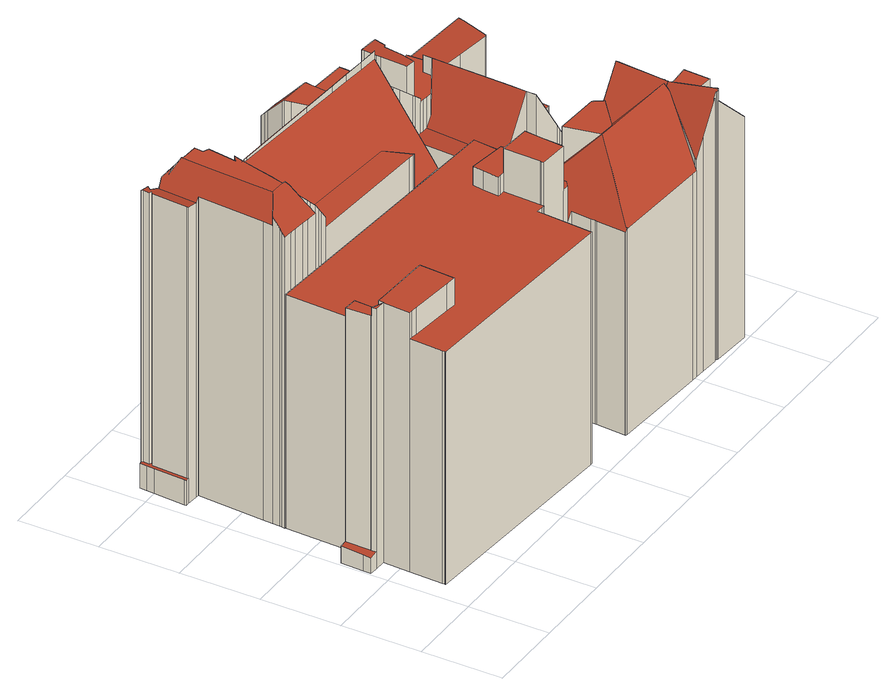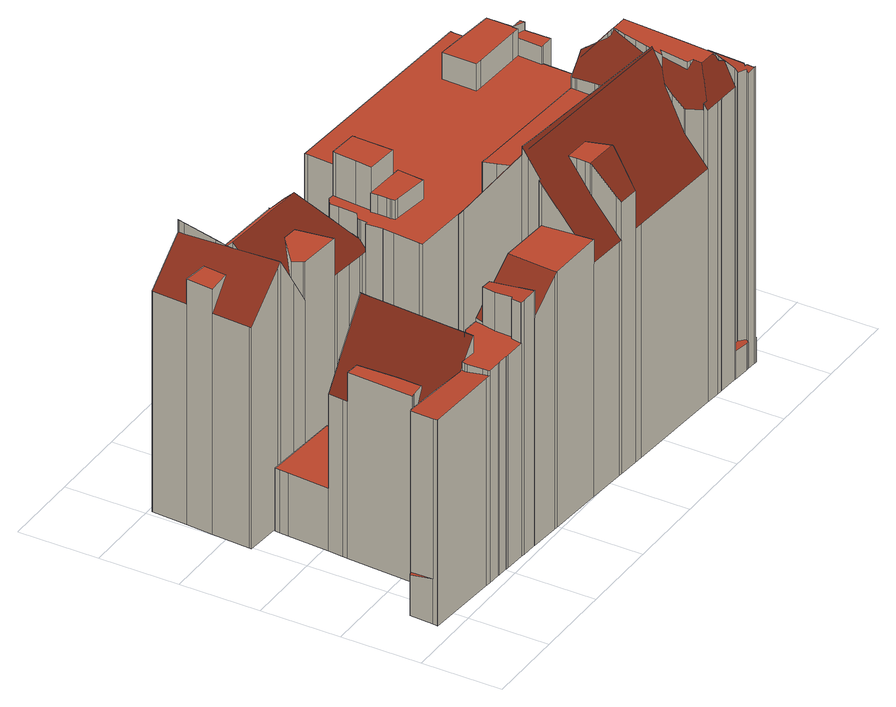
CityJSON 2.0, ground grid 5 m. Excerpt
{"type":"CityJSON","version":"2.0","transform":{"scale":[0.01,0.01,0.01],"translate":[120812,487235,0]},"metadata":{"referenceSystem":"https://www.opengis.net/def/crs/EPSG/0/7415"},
"CityObjects":{
"building1":{"type":"Building","attributes":{"dak_type":"slanted","data_area":231.53,"data_coverage":0.919,"geconstateerd":false,"gid":16989393,"h_dak_50p":16,"h_dak_70p":16.1,"h_dak_max":18.84,"h_dak_min":1.95,"h_maaiveld":0.973,"kas_warenhuis":false,"lod11_replace":false,"ondergronds_type":"above ground","oorspronkelijkbouwjaar":1005,"pw_actueel":"yes","pw_bron":"ahn3","reconstructie_methode":"tudelft3d-geoflow","reconstruction_skipped":false,"rmse_lod12":2.25,"rmse_lod13":1.85,"rmse_lod22":0.632,"rn":1,"status":"Pand in gebruik","t_run":442.05,"val3dity_codes_lod12":"[]","val3dity_codes_lod13":"[]","val3dity_codes_lod22":"[]"},"children":["building1-1"]},
"building1-1":{"type":"BuildingPart","parents":["building1"],"geometry":[{"type":"Solid","lod":"2.2","boundaries":[[[[0,1,2,3,4,5,6,7,8,9,10,11,12,13,14,15,16,17,18,19,20,21,22,23,24,25,26,27,28,29,30,31,32,33,34,35,36,37,38,39,40,41,42,43,44,45,46,47,48,49,50,51,52,53,54,55,56,57,58]],[[59,11,10,60]],[[61,21,20,62]],[[63,64,65,66]],[[66,65,8,7,67,68]],[[69,9,8,65]],[[70,71,72]],[[73,0,58,74]],[[75,4,3,76]],[[77,54,53,78]],[[74,58,57,79]],[[79,57,56,80]],[[81,82,83]],[[80,56,55,84]],[[85,86,87,88]],[[89,17,16,90]],[[78,53,52,91]],[[92,30,29,93]],[[94,26,25,95]],[[96,24,23,97]],[[95,25,24,96]],[[98,14,13,99]],[[100,101,102,103]],[[104,31,30,92,105]],[[106,42,41,107]],[[97,23,22,108]],[[105,92,109,110]],[[111,112,62,113]],[[114,47,46,115,116]],[[117,118,119,120]],[[121,122,123,124]],[[125,49,48,126]],[[127,50,49,125]],[[128,129,130,131]],[[132,133,134,135]],[[136,137,138,139]],[[140,51,50,127]],[[91,52,51,140]],[[141,142,143,144]],[[144,143,101,100]],[[145,146,147]],[[148,38,37,149]],[[150,151,129,128]],[[149,37,36,152]],[[120,119,151,150]],[[153,43,42,106]],[[154,45,44,155]],[[88,87,15,14,98]],[[156,157,158,159]],[[113,62,20,19,160,161]],[[162,163,164,165]],[[166,167,168,169]],[[160,19,18,170,171]],[[172,40,39,173]],[[173,39,38,148,174]],[[174,148,83]],[[82,81,175]],[[176,177,178,179]],[[180,181,182]],[[183,184,182]],[[161,160,185]],[[181,180,185]],[[186,187,147]],[[107,41,40,172]],[[188,189,152,190]],[[135,134,191,192]],[[60,10,9,69]],[[193,194,64,63]],[[195,196,194,193,197]],[[171,170,198,167,166]],[[170,18,17,89]],[[199,28,27,200]],[[201,103,102,202,203]],[[204,126,48,47,114,205]],[[206,207,208,209,210]],[[211,212,137,136]],[[209,208,213,214]],[[131,130,215,216,217]],[[167,198,86,85]],[[218,219,220,221]],[[214,213,212,211]],[[221,220,222,223]],[[205,114,224,225]],[[116,115,118,117]],[[133,1,0,73]],[[226,32,31,104]],[[93,29,28,199]],[[139,138,227,228]],[[229,230,142,141]],[[165,164,230,229]],[[228,227,163,162]],[[231,232,233,234,235]],[[235,234,157,156]],[[223,222,232,231]],[[236,237,126,204]],[[203,202,237,236]],[[210,209,103,201]],[[238,239,196,195]],[[197,193,240,241]],[[225,224,207,206]],[[187,186,189,188]],[[216,215,242]],[[217,216,219,218]],[[155,44,43,153]],[[200,243,244]],[[245,246,239,238]],[[99,13,12,247]],[[159,158,248,249]],[[90,16,15,87]],[[243,200,27,26,94,250]],[[250,94,251]],[[252,253,233,232]],[[169,168,253,252]],[[179,178,254,255]],[[256,257,112,111]],[[184,183,257,256]],[[108,22,21,61]],[[68,67,258,259]],[[260,5,4,75]],[[67,7,6,261]],[[261,6,5,260]],[[262,263,264,76,265]],[[265,76,3,2,266]],[[259,258,264,263]],[[266,2,1,133,132]],[[192,191,122,121]],[[267,268,269,270,271]],[[270,269,71,70]],[[146,145,268,267]],[[255,254,272]],[[272,273,274]],[[274,273,275]],[[124,123,246,245]],[[241,240,263,262]],[[115,46,45,154]],[[84,55,54,77]],[[276,35,34,277]],[[271,270,278]],[[277,34,33,279]],[[190,152,36,35,276]],[[279,33,32,226]],[[110,109,177,176]],[[249,248,247,280]],[[280,247,12,11,59]],[[88,98,99,247,248,158,157,234,233,253,168,167,85]],[[281,251,94,95,96,97,108,282,283,275,273,272,254,178,177,109,92,93,199,200,244]],[[103,209,214,211,136,139,228,162,165,229,141,144,100]],[[203,236,204,205,225,206,210,201]],[[189,186,147,146,267,271,284,285,286,287,288,289,175,81,83,148,149,152]],[[90,87,86,198,170,89]],[[251,281,244,243,250]],[[257,183,182,181,185,160,171,166,169,252,232,222,220,219,216,242,290,291,292,293,294,287,286,285,284,271,278]],[[184,256,111,113,161,185,180,182]],[[62,112,257,278,270,70,72,272,274,275,283,282,108,61]],[[68,259,263,240,193,63,66]],[[261,260,75,76,264,258,67]],[[192,121,124,245,238,195,197,241,262,265,266,132,135]],[[289,288,287,294,293,292,291,290,242,215,130,129,151,119,118,115,154,155,153,106,107,172,173,174,83,82,175]],[[110,176,179,255,272,72,71,269,268,145,147,187,188,190,276,277,279,226,104,105]],[[280,59,60,69,65,64,194,196,239,246,123,122,191,134,133,73,74,79,80,84,77,78,91,140,127,125,126,237,202,102,101,143,142,230,164,163,227,138,137,212,213,208,207,224,114,116,117,120,150,128,131,217,218,221,223,231,235,156,159,249]]]],"semantics":{"surfaces":[{"type":"GroundSurface"},{"type":"WallSurface","on_footprint_edge":true},{"type":"WallSurface","on_footprint_edge":false},{"type":"RoofSurface"}],"values":[[0,1,1,2,1,1,2,1,1,1,1,1,2,1,2,1,1,1,1,1,1,1,2,1,1,1,2,2,1,2,2,1,1,2,2,2,1,1,2,2,2,1,2,1,2,1,1,1,2,1,2,2,1,1,1,2,2,2,2,2,2,2,2,1,2,2,1,2,2,2,1,1,2,1,2,2,2,2,2,2,2,2,2,2,1,1,1,2,2,2,2,2,2,2,2,2,2,2,2,2,2,2,2,1,2,2,1,2,1,1,2,2,2,2,2,2,1,2,1,1,1,2,1,2,1,2,2,2,2,2,2,2,2,2,1,1,1,2,1,1,1,2,2,1,3,3,3,3,3,3,3,3,3,3,3,3,3,3,3,3]]}}]},
"building2":{"type":"Building","attributes":{"dak_type":"slanted","data_area":201.43,"data_coverage":0.846,"geconstateerd":false,"gid":14483164,"h_dak_50p":17.5,"h_dak_70p":19.79,"h_dak_max":21.62,"h_dak_min":2.57,"h_maaiveld":0.938,"kas_warenhuis":false,"lod11_replace":false,"ondergronds_type":"above ground","oorspronkelijkbouwjaar":1790,"pw_actueel":"yes","pw_bron":"ahn3","reconstructie_methode":"tudelft3d-geoflow","reconstruction_skipped":false,"rmse_lod12":5.98,"rmse_lod13":1.58,"rmse_lod22":0.223,"rn":1,"status":"Pand in gebruik","t_run":507.71,"val3dity_codes_lod12":"[]","val3dity_codes_lod13":"[104]","val3dity_codes_lod22":"[303]"},"children":["building2-1"]},
"building2-1":{"type":"BuildingPart","parents":["building2"],"geometry":[{"type":"Solid","lod":"2.2","boundaries":[[[[295,296,297,298,299,300,301,302,303,304,305,306,307,308,309,310,311,312,313,314,315,316,317,318,319,320,321,322,323,324,325,326,327,328,329,330,331,332,333,334,335,336,337,338,339,340,341,342,343,344,345,346,347,348,349,350,351,352,353,354,355,356,357,358,359,360,361,362,363,364,365,366,367,368,369,370,371,372,373,374,375,376,377,378,379,380,381,382,383,384,385]],[[386,300,299,387]],[[388,389,390,391]],[[392,393,394,395]],[[396,331,330,397]],[[398,399,400,401]],[[402,403,404,405]],[[406,407,408,409]],[[410,411,309,308,412]],[[413,322,321,414]],[[415,342,341,416]],[[417,418,419,420]],[[421,422,423,424]],[[424,423,425,426]],[[427,379,378,428]],[[429,360,359,430]],[[431,432,433,434]],[[435,357,356,436]],[[437,384,383,438]],[[439,372,371,440]],[[441,376,375,442]],[[442,375,374,443]],[[444,445,443,446]],[[447,448,307,306,449,450]],[[451,323,322,413,452]],[[453,454,329,328,455]],[[456,457,458]],[[459,327,326,460]],[[461,462,463,464]],[[412,308,307,448]],[[465,351,350,466]],[[467,468,469,470]],[[471,472,468,467]],[[473,474,475]],[[446,443,374,373,476,477]],[[478,479,445,444]],[[480,481,416,482]],[[483,484,485,486]],[[487,488,489,490]],[[491,427,492,493]],[[494,381,380,495]],[[496,497,498,499]],[[497,500,501,502]],[[503,504,505,506]],[[507,316,315,508]],[[508,315,314,509]],[[510,511,481,480]],[[512,305,304,513]],[[449,306,305,512]],[[450,449,500,497,496]],[[514,502,501,513,515]],[[516,354,353,517]],[[518,519,520,521]],[[522,523,524,525]],[[526,527,523,522]],[[525,524,528,529]],[[470,530,531]],[[530,470,469,440,532]],[[533,534,535,536]],[[537,538,534,533]],[[517,353,352,539]],[[540,333,332,541,542]],[[543,295,385,544]],[[436,356,355,545]],[[546,547,545,548]],[[424,423,549,550]],[[551,552,553,554]],[[555,556,552,551]],[[557,364,363,558]],[[559,560,422,421]],[[561,368,367,562]],[[562,367,366,560,559]],[[554,553,423,424]],[[532,440,371,370,563]],[[564,362,361,565,566]],[[567,568,569,570]],[[409,408,571,572]],[[529,528,573,574]],[[575,576,577]],[[539,352,351,465]],[[541,332,331,396]],[[578,325,324,579]],[[460,326,325,578,580]],[[580,578,581]],[[428,378,377,582]],[[582,377,376,441,583]],[[583,441,488,487]],[[584,585,586,587]],[[572,571,585,584]],[[588,589,590,591]],[[574,573,589,588]],[[592,311,310,593]],[[593,310,309,411]],[[591,590,411,410]],[[594,312,311,592]],[[482,416,341,340,595]],[[595,340,339,596]],[[596,339,338,597,598]],[[598,597,519,518]],[[599,600,601,602]],[[603,604,605,606]],[[607,608,604,603]],[[609,610,611]],[[612,611,432,431]],[[544,385,384,437]],[[438,383,382,613]],[[464,463,614,615]],[[542,541,616,617]],[[579,324,323,451]],[[618,336,335,619]],[[452,413,620,621,622]],[[623,347,346,624]],[[548,545,355,354,516]],[[625,358,357,435]],[[430,359,358,625]],[[626,627,628,629]],[[630,631,627,626]],[[426,425,631,630]],[[560,366,365,632]],[[632,365,364,557]],[[619,335,334,633]],[[633,334,333,540]],[[617,616,576,575]],[[597,338,337,634]],[[635,636,547,546]],[[521,520,637,638]],[[511,510,639]],[[640,641,639]],[[638,637,600,599]],[[610,642,643]],[[644,645,646,647]],[[648,649,650,651]],[[652,648,653,654]],[[651,650,655,656]],[[657,658,659,660]],[[660,659,661,662]],[[663,664,504,503]],[[495,380,379,427,491]],[[566,565,665,666]],[[565,361,360,429]],[[667,345,344,668]],[[587,586,448,447]],[[550,549,669,456]],[[457,456,669,556,555]],[[490,489,581]],[[527,670,671,672]],[[673,674,670,527,526]],[[675,507,676,677]],[[678,317,316,507,675]],[[677,676,674,673]],[[405,404,679]],[[656,655,680,681]],[[622,621,682,683]],[[563,370,369,684]],[[414,321,320,685]],[[493,492,664,663]],[[684,369,368,561]],[[624,346,345,667]],[[466,350,349,686]],[[687,688,403,402]],[[685,320,319,614]],[[689,318,317,678]],[[615,614,319,318,689]],[[621,620,462,461,690]],[[690,461,691,692]],[[692,691,693]],[[476,373,372,439]],[[662,661,694,695]],[[477,476,696,697]],[[697,696,698,699]],[[700,701,479,478]],[[391,390,474,473]],[[702,703,701,700]],[[704,705,703,702]],[[705,704,706]],[[570,569,707,708]],[[709,710,636,635]],[[711,712,710,709]],[[666,665,712,711]],[[713,558,363,362,564]],[[629,628,558,713]],[[668,344,343,714]],[[714,343,342,415]],[[715,716,608,607]],[[486,485,716,715]],[[606,605,642,610,609]],[[602,601,717]],[[611,612,718]],[[719,720,718]],[[720,719,688,687]],[[641,640,484,483]],[[420,419,721,722]],[[387,299,298,723]],[[723,298,297,721]],[[724,613,382,381,494]],[[725,296,295,543]],[[722,721,297,296,725]],[[647,646,418,417]],[[726,727,728]],[[538,537,728]],[[727,726,729,645,644]],[[729,726,730]],[[731,732,730]],[[732,731,502,514]],[[733,686,349,348,734]],[[734,348,347,623]],[[735,736,686,733]],[[736,735,737]],[[506,505,654,738]],[[738,654,653,658,657]],[[695,694,613,724]],[[515,513,304,303,399,398]],[[399,303,302,739]],[[401,400,301,300,386]],[[739,302,301,400]],[[683,682,649,648,652]],[[681,680,740]],[[536,535,740]],[[397,330,329,454]],[[708,707,454,453]],[[455,328,327,459]],[[499,498,407,406]],[[741,742,472,471]],[[742,741,743]],[[509,314,313,394]],[[395,394,313,312,594]],[[672,671,393,392]],[[699,698,389,388]],[[434,433,568,567]],[[634,337,336,618]],[[513,501,500,449,512]],[[552,556,669,549,423,553]],[[583,487,490,581,578,579,744,582]],[[745,746,626,629,713,564,566,666,711,709,635,546,548,516,747,748]],[[560,632,557,558,628,627,631,425,423,422]],[[597,634,618,619,633,540,542,617,575,577,749,750,600,637,520,519]],[[610,643,717,601,600,750,749,577,576,616,541,396,397,454,707,569,568,433,432,611]],[[674,676,507,508,509,394,393,671,670]],[[532,563,684,561,562,559,421,424,550,456,458,751,752,753,754,531,530]],[[609,611,718,720,687,402,405,679,751,458,457,755,756,757,758,759,486,715,607,603,606]],[[685,614,463,462,620,413,414]],[[760,693,691,461,464,615,689,678,675,677,673,526,522,761,762,533,536,740,680,655]],[[700,478,444,446,477,697,699,388,391,763]],[[700,763,391,473,475,706,704,702]],[[710,712,665,565,429,430,625,435,436,545,547,636]],[[485,484,640,639,510,480,482,595,596,598,518,521,638,599,602,717,643,642,605,604,608,716]],[[706,475,474,390,389,698,696,476,439,440,469,468,472,742,743,764,719,718,612,431,434,567,570,708,453,455,459,460,580,581,489,488,441,442,443,445,479,701,703,705]],[[723,721,419,418,646,645,729,730,732,514,515,398,401,386,387]],[[659,658,653,648,651,656,681,740,535,534,538,728,727,644,647,417,420,722,725,543,544,437,438,613,694,661]],[[759,758,737,735,733,734,623,624,667,668,714,415,416,481,511,639,641,483,486]],[[756,755,457,555,551,554,424,426,630,626,746,745,748,747,516,517,539,465,466,686,736,737,758,757]],[[695,724,494,495,491,493,663,503,506,738,657,660,662]],[[739,400,399]],[[693,760,655,650,649,682,621,690,692]],[[683,652,654,505,504,664,492,427,428,582,744,579,451,452,622]],[[450,496,499,406,409,572,584,587,447]],[[743,741,471,467,470,531,754,753,752,751,679,404,403,688,719,764]],[[395,594,592,593,411,590,589,573,528,524,523,527,672,392]],[[571,408,407,498,497,502,731,730,726,728,537,533,762,761,522,525,529,574,588,591,410,412,448,586,585]]]],"semantics":{"surfaces":[{"type":"GroundSurface"},{"type":"WallSurface","on_footprint_edge":true},{"type":"WallSurface","on_footprint_edge":false},{"type":"RoofSurface"}],"values":[[0,1,2,2,1,2,2,2,1,1,1,2,2,2,1,1,2,1,1,1,1,1,2,1,1,1,2,1,2,1,1,2,2,2,1,2,2,2,2,2,1,2,2,2,1,1,2,1,1,2,2,1,2,2,2,2,2,2,2,2,1,1,1,1,2,2,2,2,1,2,1,1,2,1,1,2,2,2,2,1,1,1,1,2,1,1,2,2,2,2,2,1,1,2,1,1,1,1,2,2,2,2,2,2,1,1,2,2,1,1,2,1,1,1,1,2,2,2,1,1,1,1,2,1,2,2,2,2,2,2,2,2,2,2,2,2,2,1,2,1,1,2,2,2,2,2,2,2,1,2,2,2,2,1,1,2,1,1,1,2,1,1,1,2,2,2,1,2,2,2,2,2,2,2,2,2,2,2,2,1,2,1,1,2,2,2,2,2,2,2,2,2,1,1,1,1,1,2,2,2,2,2,2,2,1,1,2,2,2,2,2,1,1,1,1,2,2,2,1,2,1,2,2,2,1,1,2,2,2,1,3,3,3,3,3,3,3,3,3,3,3,3,3,3,3,3,3,3,3,3,3,3,3,3,3,3,3,3,3]]}}]}
},
"vertices":[
[122,232,97],[129,440,97],[135,607,97],[65,610,97],[10,611,97],[12,659,97],[17,801,97],[60,799,97],[142,796,97],[157,1221,97],[157,1225,97],[180,1224,97],[1958,1106,97],[2035,1101,97],[2050,1100,97],[2053,1100,97],[2223,1089,97],[2206,826,97],[2199,718,97],[2224,717,97],[2504,698,97],[2608,691,97],[2738,683,97],[2769,681,97],[3015,664,97],[3014,646,97],[2999,413,97],[2988,245,97],[2975,31,97],[2974,23,97],[2725,40,97],[2715,40,97],[2714,47,97],[2695,48,97],[2695,42,97],[2584,49,97],[2516,53,97],[2476,56,97],[1855,97,97],[1851,97,97],[1840,98,97],[1841,106,97],[1853,284,97],[1853,294,97],[1855,325,97],[1863,447,97],[1825,450,97],[1787,452,97],[1601,465,97],[1594,465,97],[1580,466,97],[1539,469,97],[1537,435,97],[1517,138,97],[1516,119,97],[1501,120,97],[122,211,97],[120,212,97],[121,221,97],[180,1224,1605],[157,1225,1605],[2608,691,1586],[2504,698,1416],[153,796,1715],[153,796,1602],[142,796,1602],[142,796,1715],[60,799,213],[60,799,1718],[157,1221,1605],[2717,357,1757],[2717,357,1756],[2726,356,1770],[122,232,1599],[121,221,1599],[10,611,196],[65,610,205],[1516,119,1592],[1517,138,1592],[120,212,1599],[122,211,1599],[1856,105,1432],[1856,105,1431],[1855,103,1430],[1501,120,1592],[2055,1075,724],[2055,1075,714],[2053,1100,720],[2053,1100,725],[2206,826,385],[2223,1089,374],[1537,435,1594],[2725,40,1764],[2974,23,1521],[2999,413,1523],[3014,646,1524],[3015,664,1524],[2769,681,1765],[2050,1100,726],[2035,1101,728],[1576,722,1717],[1576,722,1596],[1608,720,1596],[1608,720,1717],[2715,40,1826],[2725,40,1843],[1853,284,1410],[1841,106,1408],[2738,683,1795],[2725,46,1764],[2725,46,1842],[2510,690,1665],[2510,690,1425],[2504,698,1665],[1787,452,1593],[1825,450,1354],[1825,450,1593],[1843,463,1593],[1843,463,1379],[1866,480,1412],[1866,480,1593],[467,406,1771],[467,406,1599],[536,399,1598],[536,399,1771],[1594,465,1594],[1601,465,1594],[1580,466,1594],[1871,652,1594],[1871,652,1405],[1897,670,1442],[1897,670,1594],[129,440,1770],[129,440,1600],[145,439,1600],[145,439,1770],[1821,808,1716],[1821,808,1595],[1823,831,1595],[1823,831,1717],[1539,469,1594],[1569,821,1718],[1569,821,1596],[1558,723,1596],[1558,723,1717],[2696,325,1729],[2696,325,1747],[2657,266,1678],[1855,97,1423],[2476,56,1427],[1868,537,1593],[1868,537,1410],[2516,53,1427],[1853,294,1410],[1863,447,1411],[1855,325,1410],[1931,849,1595],[1931,849,737],[1938,916,738],[1938,916,1595],[2224,717,1416],[2224,717,1659],[1820,860,1717],[1820,860,1596],[1803,862,1596],[1803,862,1717],[2084,728,1415],[2084,728,712],[1992,736,726],[1992,736,1412],[2199,718,390],[2199,718,1416],[1840,98,1408],[1851,97,1423],[1855,97,1430],[2002,273,1633],[2726,81,1835],[2726,81,1766],[2729,273,1775],[2729,273,1796],[2262,493,1664],[2262,493,1665],[2350,487,1665],[2360,486,1665],[2360,486,1666],[2262,494,1664],[2611,197,1596],[2611,197,1618],[2524,66,1505],[2524,66,1442],[2516,53,1494],[185,435,1600],[185,435,1770],[142,641,1717],[142,641,1602],[188,638,1774],[188,638,1601],[142,641,1774],[2084,728,622],[2975,31,1521],[2988,245,1522],[1608,720,1873],[1602,492,1594],[1602,492,1874],[1601,465,1874],[1787,452,1875],[1801,603,1874],[1801,603,1594],[1811,707,1595],[1811,707,1715],[1811,707,1874],[1822,751,1716],[1822,751,1595],[1822,706,1594],[1822,706,1715],[1914,682,1466],[1914,682,1478],[1914,682,1594],[1915,692,1594],[1915,692,1467],[1916,700,1458],[1916,700,1594],[1920,742,1410],[1920,742,1594],[1789,470,1593],[1789,470,1875],[2714,47,1824],[1821,835,1595],[1821,835,1717],[1578,892,1719],[1578,892,1597],[1935,741,1594],[1935,741,1411],[1935,741,734],[1931,845,737],[1931,845,1595],[1601,481,1874],[1601,481,1594],[505,622,1775],[505,622,1600],[140,607,1718],[140,607,1774],[1920,686,1474],[2988,245,1681],[2829,262,1678],[545,619,1775],[545,619,1600],[1958,1106,739],[1955,1083,739],[1955,1083,1596],[2999,413,1678],[2841,405,1676],[1962,738,1412],[1962,738,730],[2731,351,1779],[2731,351,1780],[2544,638,1666],[2544,638,1481],[64,645,206],[64,645,1720],[12,659,199],[17,801,206],[64,638,1774],[64,638,1720],[64,638,206],[65,610,1773],[135,607,1773],[2696,333,1757],[2696,333,1726],[2694,358,1717],[2694,358,1719],[2694,358,1784],[2731,355,1779],[2731,360,1779],[2731,360,1780],[2732,378,1780],[2584,49,1608],[2695,42,1793],[2690,422,1714],[2695,48,1793],[1958,1106,1596],[2836,348,1676],[2737,670,1795],[2732,400,1781],[2495,372,1784],[2280,386,1783],[2243,389,1783],[2110,398,1783],[2088,373,1752],[2079,362,1739],[1938,658,1504],[1942,652,1510],[1985,587,1580],[1993,575,1593],[2022,531,1640],
[2557,1934,94],[2566,1933,94],[2650,1927,94],[2688,1925,94],[3146,1895,94],[3146,1892,94],[3144,1862,94],[3135,1715,94],[3112,1706,94],[3097,1700,94],[2860,1608,94],[2857,1568,94],[2830,1150,94],[2828,1119,94],[2822,1028,94],[2804,765,94],[2801,714,94],[2799,684,94],[2302,716,94],[2200,723,94],[2201,746,94],[2222,1062,94],[2224,1093,94],[2190,1096,94],[2188,1096,94],[2058,1104,94],[2059,1122,94],[2093,1646,94],[2036,1651,94],[1989,1655,94],[1677,1680,94],[1678,1665,94],[1660,1666,94],[1653,1584,94],[1651,1545,94],[1623,1166,94],[1620,1133,94],[1396,1148,94],[1392,1149,94],[1382,1149,94],[1379,1149,94],[1345,1154,94],[1345,1152,94],[544,1205,94],[504,1207,94],[481,1209,94],[450,1211,94],[378,1216,94],[327,1219,94],[255,1224,94],[217,1226,94],[158,1230,94],[160,1249,94],[161,1267,94],[164,1310,94],[168,1373,94],[196,1788,94],[193,1788,94],[191,1788,94],[177,1789,94],[102,1794,94],[80,1796,94],[80,1807,94],[94,2001,94],[97,2054,94],[100,2096,94],[112,2095,94],[120,2095,94],[178,2091,94],[186,2090,94],[197,2090,94],[303,2083,94],[311,2082,94],[430,2074,94],[442,2074,94],[475,2071,94],[564,2065,94],[1202,2023,94],[1259,2019,94],[1394,2011,94],[1418,2009,94],[1652,1993,94],[2009,1970,94],[2032,1968,94],[2217,1956,94],[2226,1955,94],[2320,1949,94],[2347,1947,94],[2479,1939,94],[2488,1938,94],[2498,1937,94],[3146,1892,1423],[3146,1895,1423],[1195,1848,2037],[1195,1848,1835],[1196,1841,1844],[1196,1841,2044],[2303,741,497],[2303,741,352],[2302,716,352],[2302,716,497],[1620,1133,1599],[1623,1166,1642],[3112,1706,1398],[3112,1706,358],[3144,1862,385],[3144,1862,1419],[447,1870,2156],[447,1870,2107],[433,1877,2126],[433,1877,2156],[2738,1556,1290],[2738,1556,1273],[2731,1406,1274],[2731,1406,1290],[2822,1028,1110],[2822,1028,498],[2828,1119,1107],[2093,1646,404],[2059,1122,402],[378,1216,1965],[450,1211,1964],[2652,1885,1462],[2652,1885,1426],[2651,1914,1430],[2651,1914,1462],[289,2048,2026],[289,2048,275],[268,1991,273],[268,1991,2104],[230,2038,268],[230,2038,2045],[2217,1956,1567],[2032,1968,1722],[100,2096,252],[97,2054,252],[460,1642,2174],[460,1642,2156],[1016,1597,2152],[1016,1597,2185],[80,1807,254],[80,1796,254],[2488,1938,1466],[2479,1939,1466],[1202,2023,1600],[564,2065,1599],[1652,1993,1601],[1418,2009,1601],[1394,2011,1601],[1396,1982,1877],[1396,1982,1638],[1394,2011,1847],[2830,1150,1293],[2830,1150,1106],[2857,1568,366],[2857,1568,1296],[2036,1651,1705],[2093,1646,1657],[1651,1545,2199],[1651,1545,2148],[1653,1584,2148],[303,1957,2146],[303,1957,2157],[316,1948,2157],[1660,1666,2037],[1678,1665,2037],[2193,1200,1078],[2193,1200,406],[2189,1117,406],[2189,1117,1081],[196,1788,2021],[168,1373,2020],[573,1930,1946],[573,1930,1779],[566,2038,1636],[566,2038,1970],[573,1923,1944],[573,1923,1789],[1206,1800,2043],[1206,1800,1898],[1231,1693,2039],[1259,2019,1600],[1259,2019,1847],[1405,1835,2036],[1405,1835,1834],[440,1237,2032],[440,1237,1997],[450,1211,2015],[384,1362,2156],[384,1362,2124],[365,1363,2150],[365,1363,2156],[1654,1965,1751],[1654,1965,1639],[1655,1947,1663],[1655,1947,1751],[2217,1956,1738],[2218,1940,1565],[2218,1940,1737],[2320,1949,1733],[2226,1955,1738],[2843,1566,1296],[2843,1566,1114],[2833,1565,1129],[2833,1565,1295],[2843,1566,368],[2876,1727,395],[2876,1727,1074],[2224,1839,1728],[2224,1839,1556],[2233,1682,1541],[2233,1682,1715],[2222,1062,350],[2201,746,352],[2200,723,352],[434,1252,2042],[434,1252,2016],[2860,1608,374],[3097,1700,359],[2876,1727,1402],[3097,1700,1397],[177,1789,1994],[191,1788,2013],[545,1232,1890],[545,1232,1819],[545,1240,1819],[545,1240,1891],[2513,1105,1586],[2513,1105,497],[2510,1046,497],[2510,1046,1587],[2324,1112,1291],[2324,1112,496],[2713,1034,498],[2713,1034,1276],[566,2038,2013],[534,2040,2013],[564,2065,1977],[2545,1709,1578],[2545,1709,1465],[2485,1676,1466],[2485,1676,1486],[2548,1766,1577],[2548,1766,1465],[193,1788,2017],[1392,1149,1816],[1396,1148,1596],[1396,1148,1816],[2557,1934,1464],[2498,1937,1466],[102,1794,257],[102,1804,2006],[102,1804,257],[102,1794,2006],[305,1977,278],[305,1977,2118],[265,1985,2101],[265,1985,273],[244,2000,270],[244,2000,2070],[285,1970,2130],[285,1970,276],[186,2090,262],[178,2091,261],[303,2083,1979],[303,2083,276],[430,2074,1978],[311,2082,1979],[475,2071,1978],[120,2095,2007],[112,2095,254],[112,2095,2008],[1258,1577,2190],[1258,1577,2150],[1386,1567,2149],[1386,1567,2193],[2737,1154,1247],[2737,1154,1289],[2740,1033,498],[2740,1033,1235],[1369,1226,1815],[1369,1226,1696],[1337,1318,1815],[1677,1680,1752],[1989,1655,1744],[1677,1680,2016],[1661,1880,1751],[2009,1970,1742],[1652,1993,1751],[2782,1152,1291],[2782,1152,1179],[2818,1150,1123],[2818,1150,1293],[2789,1030,1160],[2789,1030,498],[2814,1029,498],[2814,1029,1122],[2801,714,500],[2804,765,499],[2799,684,500],[481,1209,1973],[504,1207,1942],[544,1205,1819],[544,1205,1888],[551,1380,1902],[551,1380,1818],[553,1443,1902],[553,1443,1908],[388,1448,2156],[388,1448,2131],[407,1523,2115],[407,1523,2156],[375,1401,2156],[375,1401,2142],[428,1604,2156],[428,1604,2102],[439,1643,2156],[439,1643,2173],[2347,1947,1470],[2188,1096,406],[2188,1096,1081],[1395,1150,1599],[1395,1150,1816],[1345,1154,1816],[1379,1149,1816],[2212,1636,407],[2212,1636,1265],[2212,1636,1556],[160,1249,1995],[158,1230,1970],[94,2001,253],[194,2036,1995],[194,2036,264],[154,2065,259],[154,2065,2001],[199,2033,2002],[199,2033,265],[197,2090,264],[1382,1149,1816],[1345,1152,1816],[116,2025,2007],[116,2025,255],[550,1353,1818],[550,1353,1900],[417,1294,2070],[398,1344,2103],[398,1344,2134],[428,1604,2097],[492,1522,2000],[2654,1775,1462],[2654,1775,1411],[2657,1789,1412],[2657,1789,1462],[2289,1630,1471],[2289,1630,1268],[2308,1628,1269],[2308,1628,1471],[2289,1630,1492],[2297,1675,1471],[2297,1675,1487],[2343,1625,1271],[2343,1625,1470],[2313,1764,1718],[2313,1764,1470],[2317,1872,1470],[2317,1872,1727],[2334,1878,1470],[2334,1878,1727],[2222,1865,1730],[2222,1865,1558],[120,2089,255],[120,2089,2007],[217,1226,1969],[255,1224,1968],[303,1957,278],[2324,1112,349],[2321,1056,350],[2321,1056,496],[2309,1112,1267],[2309,1112,349],[2222,1062,1137],[2305,1057,350],[2305,1057,1267],[2224,1093,1137],[412,1887,2156],[2384,1622,1335],[2384,1622,1469],[2236,1634,1266],[2236,1634,1536],[442,2074,1978],[2058,1104,402],[164,1310,2019],[421,1686,2156],[421,1686,2118],[2190,1096,1084],[2193,1200,1262],[2246,1189,1161],[2246,1189,1264],[2323,1320,1269],[2345,1939,1470],[2345,1939,1732],[1249,1992,1638],[1249,1992,1877],[1240,1968,1670],[1240,1968,1903],[1405,1827,2044],[1405,1827,1844],[1402,1792,2042],[1402,1792,1892],[1399,1738,2040],[1399,1738,1964],[1395,1683,2038],[1524,1556,2148],[1524,1556,2196],[131,2041,2005],[131,2041,257],[117,2046,2007],[117,2046,255],[178,2091,1998],[327,1219,1966],[370,1380,2156],[370,1380,2146],[496,1517,1994],[442,1656,2156],[459,1718,2072],[459,1718,2156],[2650,1927,1432],[2650,1927,1462],[2688,1925,1431],[2347,1947,1732],[2566,1933,1464],[2649,1754,1422],[2649,1754,1462],[2622,1757,1463],[2649,1754,1408],[2659,1752,1407],[2667,1751,1394],[2667,1751,1407],[164,1310,2075],[161,1267,2019],[218,1340,2117],[218,1340,2093],[258,1361,2148],[2297,1675,1712],[3135,1715,357],[2471,1669,1467],[535,1828,1983],[535,1828,1918],[508,1761,2011],[2008,1943,1742],[192,2019,1994],[193,2032,1994],[188,1956,1994],[191,1993,1994],[1163,1331,1815],[605,1375,1818],[418,1941,2156],[432,1953,2138],[458,1976,2106],[462,1979,2101],[303,1949,2157],[302,1940,2157],[291,1771,2157],[265,1368,2157],[270,1368,2157],[2341,1599,1271],[2519,1209,1584],[2540,1609,1579],[1334,1832,2044],[484,1740,2040]
]}
